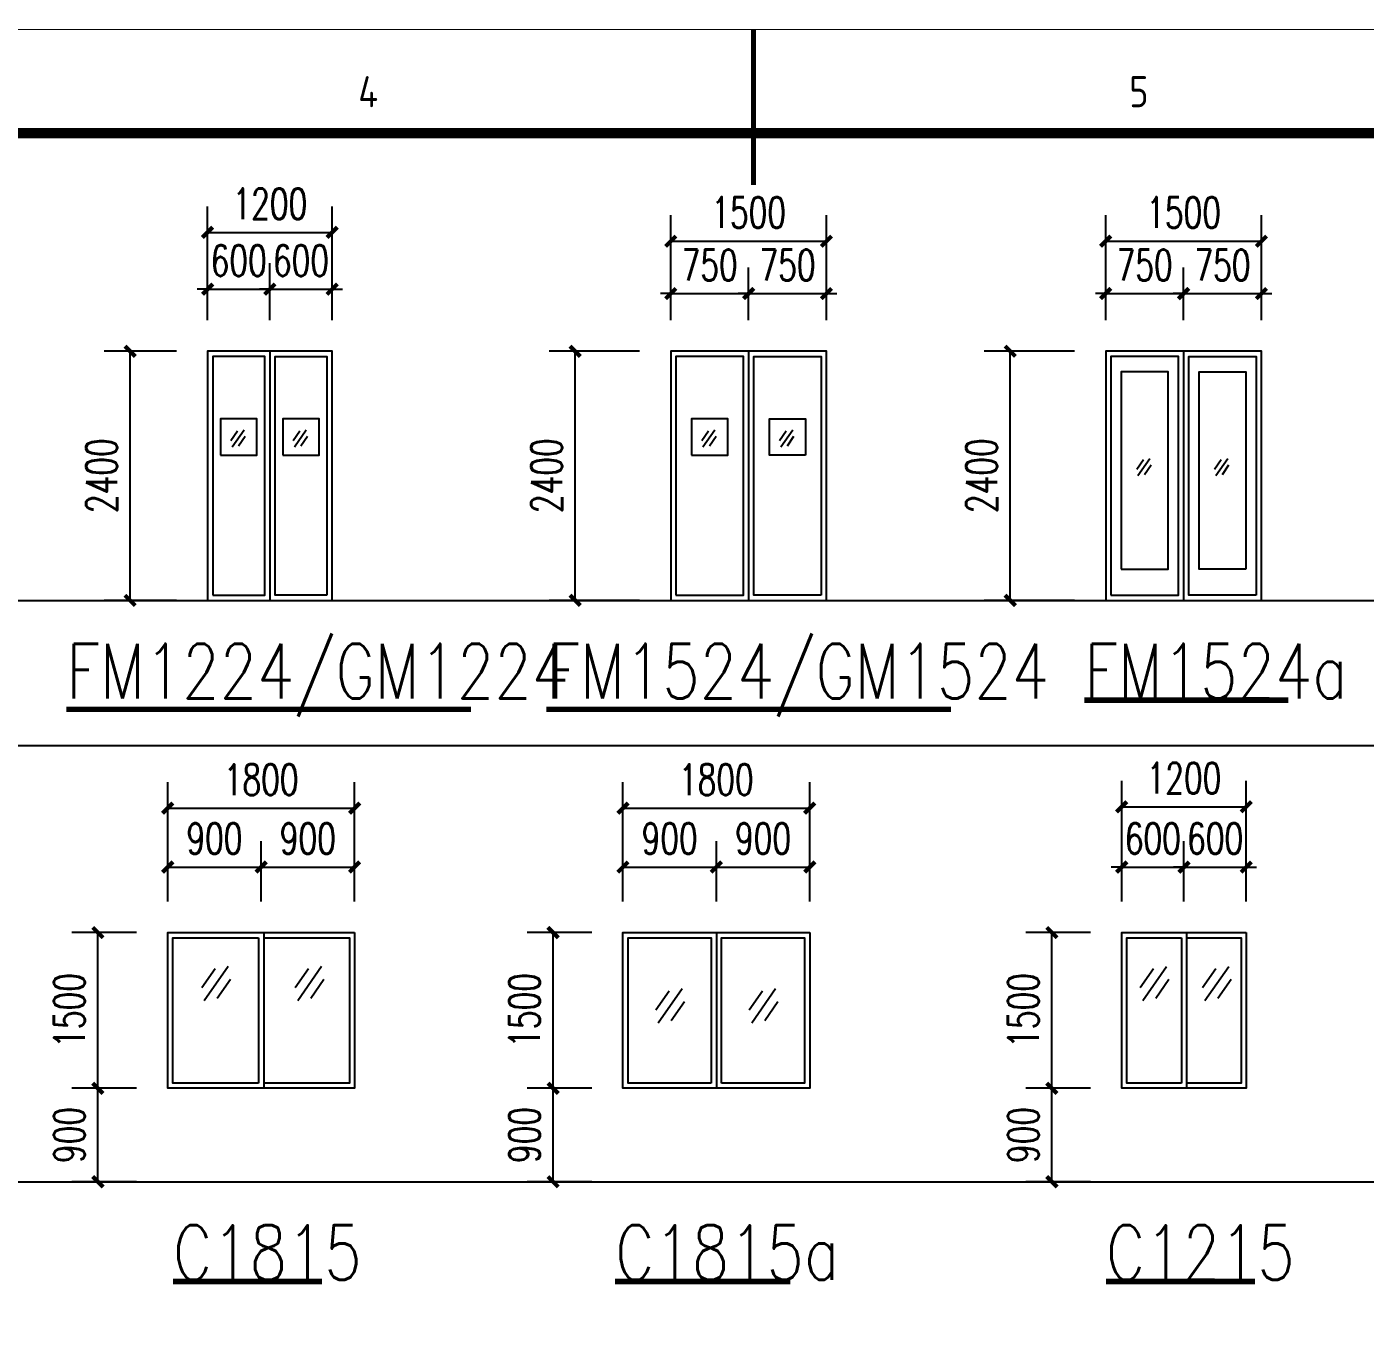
# Model space of a CAD drawing. Extents: x -93062 to 326984, y -142534 to 91021.
# Drawn here: x 87516 to 100410, y -25264 to -12814 of the extents above; entities that cross this region are included whole.
import ezdxf
from ezdxf.enums import TextEntityAlignment as Align

# ---------------------------------------------------------------- set-up
doc = ezdxf.new("R2010")
doc.units = 0
doc.header["$LTSCALE"] = 1000
doc.header["$MEASUREMENT"] = 0
doc.layers.get('0').update_dxf_attribs({"color": 8})
doc.layers.get('Defpoints').update_dxf_attribs({"color": 8})
for name, color, linetype in [('DIM_SYMB', 8, 'Continuous'), ('PUB_DIM', 8, 'Continuous'), ('PUB_TEXT', 8, 'Continuous'), ('WALL', 8, 'Continuous'), ('WINDOW', 8, 'Continuous')]:
    doc.layers.add(name, color=color, linetype=linetype)
doc.styles.add('_TCH_DIM_T3', font='SIMPLEX', dxfattribs={"width": 0.705882, "bigfont": 'GBCBIG'})
doc.styles.add('HZTXT', font='geditxt.shx', dxfattribs={"width": 0.8, "bigfont": 'hztxt1.shx'})
doc.styles.get("Standard").update_dxf_attribs({"font": 'gbenor.shx', "bigfont": 'gbcbig.shx'})
doc.styles.add('TK', font='GEDITXT.SHX', dxfattribs={"width": 0.85, "height": 3.5, "bigfont": 'DXT.SHX'})
doc.dimstyles.new('_TCH_ARCH&&100', dxfattribs={"dimtxt": 297.5, "dimasz": 100, "dimexe": 250, "dimexo": 300, "dimgap": 126.25, "dimtad": 1, "dimdec": 0, "dimzin": 0, "dimdsep": 46, "dimtxsty": '_TCH_DIM_T3', "dimblk": 'ARCHTICK', "dimcen": 0.09, "dimazin": 2, "dimtfac": 1, "dimtdec": 0, "dimtix": 1, "dimtmove": 2, "dimatfit": 3, "dimfxl": 1, "dimtolj": 1, "dimtzin": 0, "dimarcsym": 0})

# ---------------------------------------------------------------- blocks, each defined once
blk = doc.blocks.new('dgdsgagd')
at = {"layer": 'WINDOW'}
blk.add_line((750, 2400), (750, 0), dxfattribs=at)
for points in [[(0, 0), (1500, 0), (1500, 2400), (0, 2400)], [(50, 50), (700, 50), (700, 2350), (50, 2350)], [(1450, 50), (800, 50), (800, 2350), (1450, 2350)], [(200, 1400), (550, 1400), (550, 1750), (200, 1750)], [(1300, 1400), (950, 1400), (950, 1750), (1300, 1750)]]:
    blk.add_lwpolyline(points, close=True, dxfattribs=at)
blk = doc.blocks.new('hkghjk')
at = {"layer": 'WINDOW'}
blk.add_line((600, 2400), (600, 0), dxfattribs=at)
for points in [[(0, 0), (1200, 0), (1200, 2400), (0, 2400)], [(50, 50), (550, 50), (550, 2350), (50, 2350)], [(1150, 50), (650, 50), (650, 2350), (1150, 2350)], [(125, 1400), (475, 1400), (475, 1750), (125, 1750)], [(725, 1400), (1075, 1400), (1075, 1750), (725, 1750)]]:
    blk.add_lwpolyline(points, close=True, dxfattribs=at)
blk = doc.blocks.new('gyuiyu')
at = {"layer": 'WINDOW'}
for p, q in [((575, 1450), (575, 50)), ((625, 1500), (625, 0))]:
    blk.add_line(p, q, dxfattribs=at)
blk.add_lwpolyline([(1200, 1500), (1200, 0), (0, 0), (0, 1500)], close=True, dxfattribs=at)
for points in [[(575, 50), (50, 50), (50, 1450), (575, 1450)], [(625, 1450), (1150, 1450), (1150, 50), (625, 50)]]:
    blk.add_lwpolyline(points, dxfattribs=at)
for points in [[(92, 750, 0, 0, 0), (359, 750, 40, 0, 0), (509, 750, 0, 0, 0)], [(1108, 750, 0, 0, 0), (841, 750, 40, 0, 0), (691, 750, 0, 0, 0)]]:
    blk.add_lwpolyline(points, format="xyseb", dxfattribs=at)
blk = doc.blocks.new('afdsfsaf')
at = {"layer": 'WINDOW'}
for p, q in [((875, 1450), (875, 50)), ((925, 1500), (925, 0))]:
    blk.add_line(p, q, dxfattribs=at)
blk.add_lwpolyline([(1800, 1500), (1800, 0), (0, 0), (0, 1500)], close=True, dxfattribs=at)
for points in [[(875, 50), (50, 50), (50, 1450), (875, 1450)], [(925, 1450), (1750, 1450), (1750, 50), (925, 50)]]:
    blk.add_lwpolyline(points, dxfattribs=at)
for points in [[(184, 738, 0, 0, 0), (585.5, 738, 40, 0, 0), (735.5, 738, 0, 0, 0)], [(1616, 738, 0, 0, 0), (1214.5, 738, 40, 0, 0), (1064.5, 738, 0, 0, 0)]]:
    blk.add_lwpolyline(points, format="xyseb", dxfattribs=at)
blk = doc.blocks.new('dsafsaf')
at = {"layer": 'WINDOW'}
for points in [[(1800, 1500), (1800, 0), (0, 0), (0, 1500)], [(850, 50), (50, 50), (50, 1450), (850, 1450)], [(950, 50), (950, 1450), (1750, 1450), (1750, 50)]]:
    blk.add_lwpolyline(points, close=True, dxfattribs=at)
blk.add_lwpolyline([(900, 1500), (900, 0)], dxfattribs=at)
blk = doc.blocks.new('A$C1F600CE5')
at = {"layer": 'WINDOW', "color": 251}
for p, q in [((0, 83.3), (85.4, 205.2)), ((15.4, 0), (168.9, 219.3)), ((98.9, 14), (184.3, 136))]:
    blk.add_line(p, q, dxfattribs=at)
blk = doc.blocks.new('GEDI_WK_A2')
at = {"color": 3}
blk.add_line((297, 410), (297, 420), dxfattribs=at)
for points, const_width in [([(0, 0), (594, 0), (594, 420), (0, 420)], 0.1), ([(25, 10), (584, 10), (584, 410), (25, 410)], 1)]:
    blk.add_lwpolyline(points, close=True, dxfattribs=dict(at, const_width=const_width))
at = {"color": 3, "const_width": 0.5}
blk.add_lwpolyline([(297, 405), (297, 420)], dxfattribs=at)
at = {"color": 3}
for s, p in [('4', (259.88, 414)), ('5', (334.12, 414))]:
    blk.add_text(s, height=3, dxfattribs=at).set_placement(p, align=Align.MIDDLE)
blk = doc.blocks.new('A$C1C011119')
blk.add_blockref('GEDI_WK_A2', (0, 0))
at = {"style": 'TK', "width": 0.85}
for tag, height, p in [('PROJECTNAME', 4.75, (529, 44)), ('PHASE', 4, (571, 44)), ('DRAWINGNAME', 4.75, (539, 31))]:
    blk.add_attdef(tag, text='', height=height, dxfattribs=at).set_placement(p, align=Align.MIDDLE_CENTER)
for tag, p, height in [('APPROVE', (416, 32.75), 3.5), ('DESIGN', (461, 32.75), 3.5), ('REVIEW1', (416, 25.75), 3.5), ('DRAW', (461, 25.75), 3.5), ('REVIEW2', (416, 18.75), 3.5), ('PROPORTION', (461, 18.75), 3.5), ('DRAWINGNUMBER', (511, 18.5), 4), ('CHECK', (416, 11.75), 3.5), ('DATE', (461, 11.75), 3.5), ('VERSION', (577, 11.75), 3.5)]:
    blk.add_attdef(tag, p, '', height=height, dxfattribs=at)
blk = doc.blocks.new('safsafasffasfsd')
at = {"xscale": 100, "yscale": 100, "zscale": 100}
blk.add_blockref('A$C1C011119', (-59400, 0), dxfattribs=at)
blk = doc.blocks.new('_ArchTick')
at = {"color": 0, "linetype": 'ByBlock', "const_width": 0.4}
blk.add_lwpolyline([(-0.5, -0.5), (0.5, 0.5)], dxfattribs=at)
blk = doc.blocks.new('*D97')
at = {"layer": 'Defpoints', "color": 0, "transparency": 16777216}
for p in [(99410, -14880), (97910, -15434), (99410, -15434)]:
    blk.add_point(p, dxfattribs=at)
at = {"layer": 'PUB_DIM', "color": 0, "lineweight": -2, "transparency": 16777216}
for p, q in [((97910, -15134), (97910, -14630)), ((99410, -15134), (99410, -14630)), ((97910, -14880), (99410, -14880))]:
    blk.add_line(p, q, dxfattribs=at)
at = {"layer": 'PUB_DIM', "color": 0, "lineweight": -2, "transparency": 16777216, "xscale": 100, "yscale": 100, "zscale": 100, "rotation": 180}
blk.add_blockref('_ArchTick', (97910, -14880), dxfattribs=at)
at = {"layer": 'PUB_DIM', "color": 0, "lineweight": -2, "transparency": 16777216, "xscale": 100, "yscale": 100, "zscale": 100}
blk.add_blockref('_ArchTick', (99410, -14880), dxfattribs=at)
at = {"layer": 'PUB_DIM', "color": 0, "transparency": 16777216, "insert": (98660, -14604), "char_height": 297.5, "attachment_point": 5, "style": '_TCH_DIM_T3'}
blk.add_mtext('\\A1;1500', dxfattribs=at)
blk = doc.blocks.new('*D98')
at = {"layer": 'Defpoints', "color": 0, "transparency": 16777216}
for p in [(98660, -15384), (97910, -15940), (98660, -15940)]:
    blk.add_point(p, dxfattribs=at)
at = {"layer": 'PUB_DIM', "color": 0, "lineweight": -2, "transparency": 16777216}
for p, q in [((97910, -15640), (97910, -15134)), ((98660, -15640), (98660, -15134)), ((97910, -15384), (97810, -15384)), ((97910, -15384), (98660, -15384)), ((98660, -15384), (98760, -15384))]:
    blk.add_line(p, q, dxfattribs=at)
at = {"layer": 'PUB_DIM', "color": 0, "lineweight": -2, "transparency": 16777216, "xscale": 100, "yscale": 100, "zscale": 100}
blk.add_blockref('_ArchTick', (97910, -15384), dxfattribs=at)
at = {"layer": 'PUB_DIM', "color": 0, "lineweight": -2, "transparency": 16777216, "xscale": 100, "yscale": 100, "zscale": 100, "rotation": 180}
blk.add_blockref('_ArchTick', (98660, -15384), dxfattribs=at)
at = {"layer": 'PUB_DIM', "color": 0, "transparency": 16777216, "insert": (98285, -15110), "char_height": 297.5, "attachment_point": 5, "style": '_TCH_DIM_T3'}
blk.add_mtext('\\A1;750', dxfattribs=at)
blk = doc.blocks.new('*D99')
at = {"layer": 'Defpoints', "color": 0, "transparency": 16777216}
for p in [(99410, -15384), (98660, -15940), (99410, -15940)]:
    blk.add_point(p, dxfattribs=at)
at = {"layer": 'PUB_DIM', "color": 0, "lineweight": -2, "transparency": 16777216}
for p, q in [((98660, -15640), (98660, -15134)), ((99410, -15640), (99410, -15134)), ((98660, -15384), (98560, -15384)), ((98660, -15384), (99410, -15384)), ((99410, -15384), (99510, -15384))]:
    blk.add_line(p, q, dxfattribs=at)
at = {"layer": 'PUB_DIM', "color": 0, "lineweight": -2, "transparency": 16777216, "xscale": 100, "yscale": 100, "zscale": 100}
blk.add_blockref('_ArchTick', (98660, -15384), dxfattribs=at)
at = {"layer": 'PUB_DIM', "color": 0, "lineweight": -2, "transparency": 16777216, "xscale": 100, "yscale": 100, "zscale": 100, "rotation": 180}
blk.add_blockref('_ArchTick', (99410, -15384), dxfattribs=at)
at = {"layer": 'PUB_DIM', "color": 0, "transparency": 16777216, "insert": (99035, -15110), "char_height": 297.5, "attachment_point": 5, "style": '_TCH_DIM_T3'}
blk.add_mtext('\\A1;750', dxfattribs=at)
blk = doc.blocks.new('*D100')
at = {"layer": 'Defpoints', "color": 0, "transparency": 16777216}
for p in [(96990, -15940), (97910, -15940), (97910, -18340)]:
    blk.add_point(p, dxfattribs=at)
at = {"layer": 'PUB_DIM', "color": 0, "lineweight": -2, "transparency": 16777216}
for p, q in [((97610, -15940), (96740, -15940)), ((96990, -18340), (96990, -15940)), ((97610, -18340), (96740, -18340))]:
    blk.add_line(p, q, dxfattribs=at)
at = {"layer": 'PUB_DIM', "color": 0, "lineweight": -2, "transparency": 16777216, "xscale": 100, "yscale": 100, "zscale": 100}
for p, rotation in [((96990, -15940), 90), ((96990, -18340), 270)]:
    blk.add_blockref('_ArchTick', p, dxfattribs=dict(at, rotation=rotation))
at = {"layer": 'PUB_DIM', "color": 0, "transparency": 16777216, "insert": (96714, -17139), "char_height": 297.5, "attachment_point": 5, "rotation": 90, "style": '_TCH_DIM_T3'}
blk.add_mtext('\\A1;2400', dxfattribs=at)
blk = doc.blocks.new('*D259')
at = {"layer": 'Defpoints', "color": 0, "transparency": 16777216}
for p in [(90674, -20341), (88874, -20972), (90674, -20972)]:
    blk.add_point(p, dxfattribs=at)
at = {"layer": 'PUB_DIM', "color": 0, "lineweight": -2, "transparency": 16777216}
for p, q in [((88874, -20672), (88874, -20091)), ((90674, -20672), (90674, -20091)), ((88874, -20341), (90674, -20341))]:
    blk.add_line(p, q, dxfattribs=at)
at = {"layer": 'PUB_DIM', "color": 0, "lineweight": -2, "transparency": 16777216, "xscale": 100, "yscale": 100, "zscale": 100, "rotation": 180}
blk.add_blockref('_ArchTick', (88874, -20341), dxfattribs=at)
at = {"layer": 'PUB_DIM', "color": 0, "lineweight": -2, "transparency": 16777216, "xscale": 100, "yscale": 100, "zscale": 100}
blk.add_blockref('_ArchTick', (90674, -20341), dxfattribs=at)
at = {"layer": 'PUB_DIM', "color": 0, "transparency": 16777216, "insert": (89774, -20066), "char_height": 297.5, "attachment_point": 5, "style": '_TCH_DIM_T3'}
blk.add_mtext('\\A1;1800', dxfattribs=at)
blk = doc.blocks.new('*D260')
at = {"layer": 'Defpoints', "color": 0, "transparency": 16777216}
for p in [(89774, -20908), (88874, -21539.5), (89774, -21539.5)]:
    blk.add_point(p, dxfattribs=at)
at = {"layer": 'PUB_DIM', "color": 0, "lineweight": -2, "transparency": 16777216}
for p, q in [((88874, -21239.5), (88874, -20658)), ((89774, -21239.5), (89774, -20658)), ((88874, -20908), (89774, -20908))]:
    blk.add_line(p, q, dxfattribs=at)
at = {"layer": 'PUB_DIM', "color": 0, "lineweight": -2, "transparency": 16777216, "xscale": 100, "yscale": 100, "zscale": 100, "rotation": 180}
blk.add_blockref('_ArchTick', (88874, -20908), dxfattribs=at)
at = {"layer": 'PUB_DIM', "color": 0, "lineweight": -2, "transparency": 16777216, "xscale": 100, "yscale": 100, "zscale": 100}
blk.add_blockref('_ArchTick', (89774, -20908), dxfattribs=at)
at = {"layer": 'PUB_DIM', "color": 0, "transparency": 16777216, "insert": (89324, -20633), "char_height": 297.5, "attachment_point": 5, "style": '_TCH_DIM_T3'}
blk.add_mtext('\\A1;900', dxfattribs=at)
blk = doc.blocks.new('*D261')
at = {"layer": 'Defpoints', "color": 0, "transparency": 16777216}
for p in [(90674, -20908), (89774, -21539.5), (90674, -21539.5)]:
    blk.add_point(p, dxfattribs=at)
at = {"layer": 'PUB_DIM', "color": 0, "lineweight": -2, "transparency": 16777216}
for p, q in [((89774, -21239.5), (89774, -20658)), ((90674, -21239.5), (90674, -20658)), ((89774, -20908), (90674, -20908))]:
    blk.add_line(p, q, dxfattribs=at)
at = {"layer": 'PUB_DIM', "color": 0, "lineweight": -2, "transparency": 16777216, "xscale": 100, "yscale": 100, "zscale": 100, "rotation": 180}
blk.add_blockref('_ArchTick', (89774, -20908), dxfattribs=at)
at = {"layer": 'PUB_DIM', "color": 0, "lineweight": -2, "transparency": 16777216, "xscale": 100, "yscale": 100, "zscale": 100}
blk.add_blockref('_ArchTick', (90674, -20908), dxfattribs=at)
at = {"layer": 'PUB_DIM', "color": 0, "transparency": 16777216, "insert": (90224, -20633), "char_height": 297.5, "attachment_point": 5, "style": '_TCH_DIM_T3'}
blk.add_mtext('\\A1;900', dxfattribs=at)
blk = doc.blocks.new('*D262')
at = {"layer": 'Defpoints', "color": 0, "transparency": 16777216}
for p in [(88201.5, -21539.5), (88874, -21539.5), (88874, -23039.5)]:
    blk.add_point(p, dxfattribs=at)
at = {"layer": 'PUB_DIM', "color": 0, "lineweight": -2, "transparency": 16777216}
for p, q in [((88574, -21539.5), (87951.5, -21539.5)), ((88201.5, -23039.5), (88201.5, -21539.5)), ((88574, -23039.5), (87951.5, -23039.5))]:
    blk.add_line(p, q, dxfattribs=at)
at = {"layer": 'PUB_DIM', "color": 0, "lineweight": -2, "transparency": 16777216, "xscale": 100, "yscale": 100, "zscale": 100}
for p, rotation in [((88201.5, -21539.5), 90), ((88201.5, -23039.5), 270)]:
    blk.add_blockref('_ArchTick', p, dxfattribs=dict(at, rotation=rotation))
at = {"layer": 'PUB_DIM', "color": 0, "transparency": 16777216, "insert": (87926.5, -22289.5), "char_height": 297.5, "attachment_point": 5, "rotation": 90, "style": '_TCH_DIM_T3'}
blk.add_mtext('\\A1;1500', dxfattribs=at)
blk = doc.blocks.new('*D263')
at = {"layer": 'Defpoints', "color": 0, "transparency": 16777216}
for p in [(88201.5, -23039.5), (88874, -23039.5), (88874, -23939.5)]:
    blk.add_point(p, dxfattribs=at)
at = {"layer": 'PUB_DIM', "color": 0, "lineweight": -2, "transparency": 16777216}
for p, q in [((88574, -23039.5), (87951.5, -23039.5)), ((88201.5, -23939.5), (88201.5, -23039.5)), ((88574, -23939.5), (87951.5, -23939.5))]:
    blk.add_line(p, q, dxfattribs=at)
at = {"layer": 'PUB_DIM', "color": 0, "lineweight": -2, "transparency": 16777216, "xscale": 100, "yscale": 100, "zscale": 100}
for p, rotation in [((88201.5, -23039.5), 90), ((88201.5, -23939.5), 270)]:
    blk.add_blockref('_ArchTick', p, dxfattribs=dict(at, rotation=rotation))
at = {"layer": 'PUB_DIM', "color": 0, "transparency": 16777216, "insert": (87926.5, -23489.5), "char_height": 297.5, "attachment_point": 5, "rotation": 90, "style": '_TCH_DIM_T3'}
blk.add_mtext('\\A1;900', dxfattribs=at)
blk = doc.blocks.new('*D275')
at = {"layer": 'Defpoints', "color": 0, "transparency": 16777216}
for p in [(99264, -20327.5), (98064, -20958.5), (99264, -20958.5)]:
    blk.add_point(p, dxfattribs=at)
at = {"layer": 'PUB_DIM', "color": 0, "lineweight": -2, "transparency": 16777216}
for p, q in [((98064, -20658.5), (98064, -20077.5)), ((99264, -20658.5), (99264, -20077.5)), ((98064, -20327.5), (99264, -20327.5))]:
    blk.add_line(p, q, dxfattribs=at)
at = {"layer": 'PUB_DIM', "color": 0, "lineweight": -2, "transparency": 16777216, "xscale": 100, "yscale": 100, "zscale": 100, "rotation": 180}
blk.add_blockref('_ArchTick', (98064, -20327.5), dxfattribs=at)
at = {"layer": 'PUB_DIM', "color": 0, "lineweight": -2, "transparency": 16777216, "xscale": 100, "yscale": 100, "zscale": 100}
blk.add_blockref('_ArchTick', (99264, -20327.5), dxfattribs=at)
at = {"layer": 'PUB_DIM', "color": 0, "transparency": 16777216, "insert": (98664, -20052.5), "char_height": 297.5, "attachment_point": 5, "style": '_TCH_DIM_T3'}
blk.add_mtext('\\A1;1200', dxfattribs=at)
blk = doc.blocks.new('*D276')
at = {"layer": 'Defpoints', "color": 0, "transparency": 16777216}
for p in [(98664, -20908.5), (98064, -21539.5), (98664, -21539.5)]:
    blk.add_point(p, dxfattribs=at)
at = {"layer": 'PUB_DIM', "color": 0, "lineweight": -2, "transparency": 16777216}
for p, q in [((98064, -21239.5), (98064, -20658.5)), ((98664, -21239.5), (98664, -20658.5)), ((98064, -20908.5), (97964, -20908.5)), ((98064, -20908.5), (98664, -20908.5)), ((98664, -20908.5), (98764, -20908.5))]:
    blk.add_line(p, q, dxfattribs=at)
at = {"layer": 'PUB_DIM', "color": 0, "lineweight": -2, "transparency": 16777216, "xscale": 100, "yscale": 100, "zscale": 100}
blk.add_blockref('_ArchTick', (98064, -20908.5), dxfattribs=at)
at = {"layer": 'PUB_DIM', "color": 0, "lineweight": -2, "transparency": 16777216, "xscale": 100, "yscale": 100, "zscale": 100, "rotation": 180}
blk.add_blockref('_ArchTick', (98664, -20908.5), dxfattribs=at)
at = {"layer": 'PUB_DIM', "color": 0, "transparency": 16777216, "insert": (98364, -20633.5), "char_height": 297.5, "attachment_point": 5, "style": '_TCH_DIM_T3'}
blk.add_mtext('\\A1;600', dxfattribs=at)
blk = doc.blocks.new('*D277')
at = {"layer": 'Defpoints', "color": 0, "transparency": 16777216}
for p in [(99264, -20908.5), (98664, -21539.5), (99264, -21539.5)]:
    blk.add_point(p, dxfattribs=at)
at = {"layer": 'PUB_DIM', "color": 0, "lineweight": -2, "transparency": 16777216}
for p, q in [((98664, -21239.5), (98664, -20658.5)), ((99264, -21239.5), (99264, -20658.5)), ((98664, -20908.5), (98564, -20908.5)), ((98664, -20908.5), (99264, -20908.5)), ((99264, -20908.5), (99364, -20908.5))]:
    blk.add_line(p, q, dxfattribs=at)
at = {"layer": 'PUB_DIM', "color": 0, "lineweight": -2, "transparency": 16777216, "xscale": 100, "yscale": 100, "zscale": 100}
blk.add_blockref('_ArchTick', (98664, -20908.5), dxfattribs=at)
at = {"layer": 'PUB_DIM', "color": 0, "lineweight": -2, "transparency": 16777216, "xscale": 100, "yscale": 100, "zscale": 100, "rotation": 180}
blk.add_blockref('_ArchTick', (99264, -20908.5), dxfattribs=at)
at = {"layer": 'PUB_DIM', "color": 0, "transparency": 16777216, "insert": (98964, -20633.5), "char_height": 297.5, "attachment_point": 5, "style": '_TCH_DIM_T3'}
blk.add_mtext('\\A1;600', dxfattribs=at)
blk = doc.blocks.new('*D278')
at = {"layer": 'Defpoints', "color": 0, "transparency": 16777216}
for p in [(97391.5, -21539.5), (98064, -21539.5), (98064, -23039.5)]:
    blk.add_point(p, dxfattribs=at)
at = {"layer": 'PUB_DIM', "color": 0, "lineweight": -2, "transparency": 16777216}
for p, q in [((97764, -21539.5), (97141.5, -21539.5)), ((97391.5, -23039.5), (97391.5, -21539.5)), ((97764, -23039.5), (97141.5, -23039.5))]:
    blk.add_line(p, q, dxfattribs=at)
at = {"layer": 'PUB_DIM', "color": 0, "lineweight": -2, "transparency": 16777216, "xscale": 100, "yscale": 100, "zscale": 100}
for p, rotation in [((97391.5, -21539.5), 90), ((97391.5, -23039.5), 270)]:
    blk.add_blockref('_ArchTick', p, dxfattribs=dict(at, rotation=rotation))
at = {"layer": 'PUB_DIM', "color": 0, "transparency": 16777216, "insert": (97116.5, -22289.5), "char_height": 297.5, "attachment_point": 5, "rotation": 90, "style": '_TCH_DIM_T3'}
blk.add_mtext('\\A1;1500', dxfattribs=at)
blk = doc.blocks.new('*D279')
at = {"layer": 'Defpoints', "color": 0, "transparency": 16777216}
for p in [(97391.5, -23039.5), (98064, -23039.5), (98064, -23939.5)]:
    blk.add_point(p, dxfattribs=at)
at = {"layer": 'PUB_DIM', "color": 0, "lineweight": -2, "transparency": 16777216}
for p, q in [((97764, -23039.5), (97141.5, -23039.5)), ((97391.5, -23939.5), (97391.5, -23039.5)), ((97764, -23939.5), (97141.5, -23939.5))]:
    blk.add_line(p, q, dxfattribs=at)
at = {"layer": 'PUB_DIM', "color": 0, "lineweight": -2, "transparency": 16777216, "xscale": 100, "yscale": 100, "zscale": 100}
for p, rotation in [((97391.5, -23039.5), 90), ((97391.5, -23939.5), 270)]:
    blk.add_blockref('_ArchTick', p, dxfattribs=dict(at, rotation=rotation))
at = {"layer": 'PUB_DIM', "color": 0, "transparency": 16777216, "insert": (97116.5, -23489.5), "char_height": 297.5, "attachment_point": 5, "rotation": 90, "style": '_TCH_DIM_T3'}
blk.add_mtext('\\A1;900', dxfattribs=at)
blk = doc.blocks.new('*D280')
at = {"layer": 'Defpoints', "color": 0, "transparency": 16777216}
for p in [(95059, -20341), (93259, -20972), (95059, -20972)]:
    blk.add_point(p, dxfattribs=at)
at = {"layer": 'PUB_DIM', "color": 0, "lineweight": -2, "transparency": 16777216}
for p, q in [((93259, -20672), (93259, -20091)), ((95059, -20672), (95059, -20091)), ((93259, -20341), (95059, -20341))]:
    blk.add_line(p, q, dxfattribs=at)
at = {"layer": 'PUB_DIM', "color": 0, "lineweight": -2, "transparency": 16777216, "xscale": 100, "yscale": 100, "zscale": 100, "rotation": 180}
blk.add_blockref('_ArchTick', (93259, -20341), dxfattribs=at)
at = {"layer": 'PUB_DIM', "color": 0, "lineweight": -2, "transparency": 16777216, "xscale": 100, "yscale": 100, "zscale": 100}
blk.add_blockref('_ArchTick', (95059, -20341), dxfattribs=at)
at = {"layer": 'PUB_DIM', "color": 0, "transparency": 16777216, "insert": (94159, -20066), "char_height": 297.5, "attachment_point": 5, "style": '_TCH_DIM_T3'}
blk.add_mtext('\\A1;1800', dxfattribs=at)
blk = doc.blocks.new('*D281')
at = {"layer": 'Defpoints', "color": 0, "transparency": 16777216}
for p in [(94159, -20908), (93259, -21539.5), (94159, -21539.5)]:
    blk.add_point(p, dxfattribs=at)
at = {"layer": 'PUB_DIM', "color": 0, "lineweight": -2, "transparency": 16777216}
for p, q in [((93259, -21239.5), (93259, -20658)), ((94159, -21239.5), (94159, -20658)), ((93259, -20908), (94159, -20908))]:
    blk.add_line(p, q, dxfattribs=at)
at = {"layer": 'PUB_DIM', "color": 0, "lineweight": -2, "transparency": 16777216, "xscale": 100, "yscale": 100, "zscale": 100, "rotation": 180}
blk.add_blockref('_ArchTick', (93259, -20908), dxfattribs=at)
at = {"layer": 'PUB_DIM', "color": 0, "lineweight": -2, "transparency": 16777216, "xscale": 100, "yscale": 100, "zscale": 100}
blk.add_blockref('_ArchTick', (94159, -20908), dxfattribs=at)
at = {"layer": 'PUB_DIM', "color": 0, "transparency": 16777216, "insert": (93709, -20633), "char_height": 297.5, "attachment_point": 5, "style": '_TCH_DIM_T3'}
blk.add_mtext('\\A1;900', dxfattribs=at)
blk = doc.blocks.new('*D282')
at = {"layer": 'Defpoints', "color": 0, "transparency": 16777216}
for p in [(95059, -20908), (94159, -21539.5), (95059, -21539.5)]:
    blk.add_point(p, dxfattribs=at)
at = {"layer": 'PUB_DIM', "color": 0, "lineweight": -2, "transparency": 16777216}
for p, q in [((94159, -21239.5), (94159, -20658)), ((95059, -21239.5), (95059, -20658)), ((94159, -20908), (95059, -20908))]:
    blk.add_line(p, q, dxfattribs=at)
at = {"layer": 'PUB_DIM', "color": 0, "lineweight": -2, "transparency": 16777216, "xscale": 100, "yscale": 100, "zscale": 100, "rotation": 180}
blk.add_blockref('_ArchTick', (94159, -20908), dxfattribs=at)
at = {"layer": 'PUB_DIM', "color": 0, "lineweight": -2, "transparency": 16777216, "xscale": 100, "yscale": 100, "zscale": 100}
blk.add_blockref('_ArchTick', (95059, -20908), dxfattribs=at)
at = {"layer": 'PUB_DIM', "color": 0, "transparency": 16777216, "insert": (94609, -20633), "char_height": 297.5, "attachment_point": 5, "style": '_TCH_DIM_T3'}
blk.add_mtext('\\A1;900', dxfattribs=at)
blk = doc.blocks.new('*D283')
at = {"layer": 'Defpoints', "color": 0, "transparency": 16777216}
for p in [(92586.5, -21539.5), (93259, -21539.5), (93259, -23039.5)]:
    blk.add_point(p, dxfattribs=at)
at = {"layer": 'PUB_DIM', "color": 0, "lineweight": -2, "transparency": 16777216}
for p, q in [((92959, -21539.5), (92336.5, -21539.5)), ((92586.5, -23039.5), (92586.5, -21539.5)), ((92959, -23039.5), (92336.5, -23039.5))]:
    blk.add_line(p, q, dxfattribs=at)
at = {"layer": 'PUB_DIM', "color": 0, "lineweight": -2, "transparency": 16777216, "xscale": 100, "yscale": 100, "zscale": 100}
for p, rotation in [((92586.5, -21539.5), 90), ((92586.5, -23039.5), 270)]:
    blk.add_blockref('_ArchTick', p, dxfattribs=dict(at, rotation=rotation))
at = {"layer": 'PUB_DIM', "color": 0, "transparency": 16777216, "insert": (92311.5, -22289.5), "char_height": 297.5, "attachment_point": 5, "rotation": 90, "style": '_TCH_DIM_T3'}
blk.add_mtext('\\A1;1500', dxfattribs=at)
blk = doc.blocks.new('*D284')
at = {"layer": 'Defpoints', "color": 0, "transparency": 16777216}
for p in [(92586.5, -23039.5), (93259, -23039.5), (93259, -23939.5)]:
    blk.add_point(p, dxfattribs=at)
at = {"layer": 'PUB_DIM', "color": 0, "lineweight": -2, "transparency": 16777216}
for p, q in [((92959, -23039.5), (92336.5, -23039.5)), ((92586.5, -23939.5), (92586.5, -23039.5)), ((92959, -23939.5), (92336.5, -23939.5))]:
    blk.add_line(p, q, dxfattribs=at)
at = {"layer": 'PUB_DIM', "color": 0, "lineweight": -2, "transparency": 16777216, "xscale": 100, "yscale": 100, "zscale": 100}
for p, rotation in [((92586.5, -23039.5), 90), ((92586.5, -23939.5), 270)]:
    blk.add_blockref('_ArchTick', p, dxfattribs=dict(at, rotation=rotation))
at = {"layer": 'PUB_DIM', "color": 0, "transparency": 16777216, "insert": (92311.5, -23489.5), "char_height": 297.5, "attachment_point": 5, "rotation": 90, "style": '_TCH_DIM_T3'}
blk.add_mtext('\\A1;900', dxfattribs=at)
blk = doc.blocks.new('*D306')
at = {"layer": 'Defpoints', "color": 0, "transparency": 16777216}
for p in [(90458, -14794.5), (89258, -15392), (90458, -15392)]:
    blk.add_point(p, dxfattribs=at)
at = {"layer": 'PUB_DIM', "color": 0, "lineweight": -2, "transparency": 16777216}
for p, q in [((89258, -15092), (89258, -14544.5)), ((90458, -15092), (90458, -14544.5)), ((89258, -14794.5), (90458, -14794.5))]:
    blk.add_line(p, q, dxfattribs=at)
at = {"layer": 'PUB_DIM', "color": 0, "lineweight": -2, "transparency": 16777216, "xscale": 100, "yscale": 100, "zscale": 100, "rotation": 180}
blk.add_blockref('_ArchTick', (89258, -14794.5), dxfattribs=at)
at = {"layer": 'PUB_DIM', "color": 0, "lineweight": -2, "transparency": 16777216, "xscale": 100, "yscale": 100, "zscale": 100}
blk.add_blockref('_ArchTick', (90458, -14794.5), dxfattribs=at)
at = {"layer": 'PUB_DIM', "color": 0, "transparency": 16777216, "insert": (89858, -14519.5), "char_height": 297.5, "attachment_point": 5, "style": '_TCH_DIM_T3'}
blk.add_mtext('\\A1;1200', dxfattribs=at)
blk = doc.blocks.new('*D307')
at = {"layer": 'Defpoints', "color": 0, "transparency": 16777216}
for p in [(89858, -15342), (89258, -15939.5), (89858, -15939.5)]:
    blk.add_point(p, dxfattribs=at)
at = {"layer": 'PUB_DIM', "color": 0, "lineweight": -2, "transparency": 16777216}
for p, q in [((89258, -15639.5), (89258, -15092)), ((89858, -15639.5), (89858, -15092)), ((89258, -15342), (89158, -15342)), ((89258, -15342), (89858, -15342)), ((89858, -15342), (89958, -15342))]:
    blk.add_line(p, q, dxfattribs=at)
at = {"layer": 'PUB_DIM', "color": 0, "lineweight": -2, "transparency": 16777216, "xscale": 100, "yscale": 100, "zscale": 100}
blk.add_blockref('_ArchTick', (89258, -15342), dxfattribs=at)
at = {"layer": 'PUB_DIM', "color": 0, "lineweight": -2, "transparency": 16777216, "xscale": 100, "yscale": 100, "zscale": 100, "rotation": 180}
blk.add_blockref('_ArchTick', (89858, -15342), dxfattribs=at)
at = {"layer": 'PUB_DIM', "color": 0, "transparency": 16777216, "insert": (89558, -15067), "char_height": 297.5, "attachment_point": 5, "style": '_TCH_DIM_T3'}
blk.add_mtext('\\A1;600', dxfattribs=at)
blk = doc.blocks.new('*D308')
at = {"layer": 'Defpoints', "color": 0, "transparency": 16777216}
for p in [(90458, -15342), (89858, -15939.5), (90458, -15939.5)]:
    blk.add_point(p, dxfattribs=at)
at = {"layer": 'PUB_DIM', "color": 0, "lineweight": -2, "transparency": 16777216}
for p, q in [((89858, -15639.5), (89858, -15092)), ((90458, -15639.5), (90458, -15092)), ((89858, -15342), (89758, -15342)), ((89858, -15342), (90458, -15342)), ((90458, -15342), (90558, -15342))]:
    blk.add_line(p, q, dxfattribs=at)
at = {"layer": 'PUB_DIM', "color": 0, "lineweight": -2, "transparency": 16777216, "xscale": 100, "yscale": 100, "zscale": 100}
blk.add_blockref('_ArchTick', (89858, -15342), dxfattribs=at)
at = {"layer": 'PUB_DIM', "color": 0, "lineweight": -2, "transparency": 16777216, "xscale": 100, "yscale": 100, "zscale": 100, "rotation": 180}
blk.add_blockref('_ArchTick', (90458, -15342), dxfattribs=at)
at = {"layer": 'PUB_DIM', "color": 0, "transparency": 16777216, "insert": (90158, -15067), "char_height": 297.5, "attachment_point": 5, "style": '_TCH_DIM_T3'}
blk.add_mtext('\\A1;600', dxfattribs=at)
blk = doc.blocks.new('*D309')
at = {"layer": 'Defpoints', "color": 0, "transparency": 16777216}
for p in [(88512, -15940), (89258, -15940), (89258, -18340)]:
    blk.add_point(p, dxfattribs=at)
at = {"layer": 'PUB_DIM', "color": 0, "lineweight": -2, "transparency": 16777216}
for p, q in [((88958, -15940), (88262, -15940)), ((88512, -18340), (88512, -15940)), ((88958, -18340), (88262, -18340))]:
    blk.add_line(p, q, dxfattribs=at)
at = {"layer": 'PUB_DIM', "color": 0, "lineweight": -2, "transparency": 16777216, "xscale": 100, "yscale": 100, "zscale": 100}
for p, rotation in [((88512, -15940), 90), ((88512, -18340), 270)]:
    blk.add_blockref('_ArchTick', p, dxfattribs=dict(at, rotation=rotation))
at = {"layer": 'PUB_DIM', "color": 0, "transparency": 16777216, "insert": (88237, -17139), "char_height": 297.5, "attachment_point": 5, "rotation": 90, "style": '_TCH_DIM_T3'}
blk.add_mtext('\\A1;2400', dxfattribs=at)
blk = doc.blocks.new('*D310')
at = {"layer": 'Defpoints', "color": 0, "transparency": 16777216}
for p in [(95220, -14880), (93720, -15434), (95220, -15434)]:
    blk.add_point(p, dxfattribs=at)
at = {"layer": 'PUB_DIM', "color": 0, "lineweight": -2, "transparency": 16777216}
for p, q in [((93720, -15134), (93720, -14630)), ((95220, -15134), (95220, -14630)), ((93720, -14880), (95220, -14880))]:
    blk.add_line(p, q, dxfattribs=at)
at = {"layer": 'PUB_DIM', "color": 0, "lineweight": -2, "transparency": 16777216, "xscale": 100, "yscale": 100, "zscale": 100, "rotation": 180}
blk.add_blockref('_ArchTick', (93720, -14880), dxfattribs=at)
at = {"layer": 'PUB_DIM', "color": 0, "lineweight": -2, "transparency": 16777216, "xscale": 100, "yscale": 100, "zscale": 100}
blk.add_blockref('_ArchTick', (95220, -14880), dxfattribs=at)
at = {"layer": 'PUB_DIM', "color": 0, "transparency": 16777216, "insert": (94470, -14604), "char_height": 297.5, "attachment_point": 5, "style": '_TCH_DIM_T3'}
blk.add_mtext('\\A1;1500', dxfattribs=at)
blk = doc.blocks.new('*D311')
at = {"layer": 'Defpoints', "color": 0, "transparency": 16777216}
for p in [(94470, -15384), (93720, -15940), (94470, -15940)]:
    blk.add_point(p, dxfattribs=at)
at = {"layer": 'PUB_DIM', "color": 0, "lineweight": -2, "transparency": 16777216}
for p, q in [((93720, -15640), (93720, -15134)), ((94470, -15640), (94470, -15134)), ((93720, -15384), (93620, -15384)), ((93720, -15384), (94470, -15384)), ((94470, -15384), (94570, -15384))]:
    blk.add_line(p, q, dxfattribs=at)
at = {"layer": 'PUB_DIM', "color": 0, "lineweight": -2, "transparency": 16777216, "xscale": 100, "yscale": 100, "zscale": 100}
blk.add_blockref('_ArchTick', (93720, -15384), dxfattribs=at)
at = {"layer": 'PUB_DIM', "color": 0, "lineweight": -2, "transparency": 16777216, "xscale": 100, "yscale": 100, "zscale": 100, "rotation": 180}
blk.add_blockref('_ArchTick', (94470, -15384), dxfattribs=at)
at = {"layer": 'PUB_DIM', "color": 0, "transparency": 16777216, "insert": (94095, -15110), "char_height": 297.5, "attachment_point": 5, "style": '_TCH_DIM_T3'}
blk.add_mtext('\\A1;750', dxfattribs=at)
blk = doc.blocks.new('*D312')
at = {"layer": 'Defpoints', "color": 0, "transparency": 16777216}
for p in [(95220, -15384), (94470, -15940), (95220, -15940)]:
    blk.add_point(p, dxfattribs=at)
at = {"layer": 'PUB_DIM', "color": 0, "lineweight": -2, "transparency": 16777216}
for p, q in [((94470, -15640), (94470, -15134)), ((95220, -15640), (95220, -15134)), ((94470, -15384), (94370, -15384)), ((94470, -15384), (95220, -15384)), ((95220, -15384), (95320, -15384))]:
    blk.add_line(p, q, dxfattribs=at)
at = {"layer": 'PUB_DIM', "color": 0, "lineweight": -2, "transparency": 16777216, "xscale": 100, "yscale": 100, "zscale": 100}
blk.add_blockref('_ArchTick', (94470, -15384), dxfattribs=at)
at = {"layer": 'PUB_DIM', "color": 0, "lineweight": -2, "transparency": 16777216, "xscale": 100, "yscale": 100, "zscale": 100, "rotation": 180}
blk.add_blockref('_ArchTick', (95220, -15384), dxfattribs=at)
at = {"layer": 'PUB_DIM', "color": 0, "transparency": 16777216, "insert": (94845, -15110), "char_height": 297.5, "attachment_point": 5, "style": '_TCH_DIM_T3'}
blk.add_mtext('\\A1;750', dxfattribs=at)
blk = doc.blocks.new('*D313')
at = {"layer": 'Defpoints', "color": 0, "transparency": 16777216}
for p in [(92799, -15940), (93720, -15940), (93720, -18340)]:
    blk.add_point(p, dxfattribs=at)
at = {"layer": 'PUB_DIM', "color": 0, "lineweight": -2, "transparency": 16777216}
for p, q in [((93420, -15940), (92549, -15940)), ((92799, -18340), (92799, -15940)), ((93420, -18340), (92549, -18340))]:
    blk.add_line(p, q, dxfattribs=at)
at = {"layer": 'PUB_DIM', "color": 0, "lineweight": -2, "transparency": 16777216, "xscale": 100, "yscale": 100, "zscale": 100}
for p, rotation in [((92799, -15940), 90), ((92799, -18340), 270)]:
    blk.add_blockref('_ArchTick', p, dxfattribs=dict(at, rotation=rotation))
at = {"layer": 'PUB_DIM', "color": 0, "transparency": 16777216, "insert": (92524, -17139), "char_height": 297.5, "attachment_point": 5, "rotation": 90, "style": '_TCH_DIM_T3'}
blk.add_mtext('\\A1;2400', dxfattribs=at)

msp = doc.modelspace()

# ---------------------------------------------------------------- linework, layer by layer
at = {"layer": 'DIM_SYMB', "const_width": 52.5}
for points in [[(97703.7, -19300.6), (99670.7, -19300.6)], [(87897.6, -19388.1), (91796.6, -19388.1)], [(92521.9, -19388.1), (96420.9, -19388.1)], [(88925.2, -24900.6), (90360.2, -24900.6)], [(93184.2, -24900.6), (94871.2, -24900.6)], [(97912.7, -24900.6), (99347.7, -24900.6)]]:
    msp.add_lwpolyline(points, dxfattribs=at)
at = {"layer": 'WALL'}
for p, q in [((67332.5, -18339.5), (105564, -18339.5)), ((105549, -19739.5), (67317.5, -19739.5)), ((67317.5, -23939.5), (105549, -23939.5))]:
    msp.add_line(p, q, dxfattribs=at)
at = {"layer": 'WINDOW'}
msp.add_line((98660, -15939.5), (98660, -18339.5), dxfattribs=at)
for points in [[(97910, -18339.5), (99410, -18339.5), (99410, -15939.5), (97910, -15939.5)], [(97960, -18289.5), (98610, -18289.5), (98610, -15989.5), (97960, -15989.5)], [(99360, -18289.5), (98710, -18289.5), (98710, -15989.5), (99360, -15989.5)], [(98060, -18039.5), (98510, -18039.5), (98510, -16139.5), (98060, -16139.5)], [(99260, -18039.5), (98810, -18039.5), (98810, -16139.5), (99260, -16139.5)]]:
    msp.add_lwpolyline(points, close=True, dxfattribs=at)

# ---------------------------------------------------------------- block references
msp.add_blockref('safsafasffasfsd', (124217.5, -54839.5))
for name, p in [('hkghjk', (89258, -18339.5)), ('dgdsgagd', (93719.5, -18339.5)), ('afdsfsaf', (88874, -23039.5)), ('dsafsaf', (93259, -23039.5)), ('gyuiyu', (98064, -23039.5))]:
    msp.add_blockref(name, p, dxfattribs=at)
for p, xscale, yscale, zscale in [((89482.3, -16860.7), 0.75, 0.75, 0.75), ((90082.3, -16860.7), 0.75, 0.75, 0.75), ((94018.8, -16860.7), 0.75, 0.75, 0.75), ((94768.8, -16860.7), 0.75, 0.75, 0.75), ((98209.3, -17137.5), 0.75, 0.75, 0.75), ((98959.3, -17137.5), 0.75, 0.75, 0.75), ((89202.9, -22193), 1.5, 1.5, 1.5), ((90102.9, -22193), 1.5, 1.5, 1.5), ((98242.9, -22193.5), 1.5, 1.5, 1.5), ((98842.9, -22193.5), 1.5, 1.5, 1.5), ((93576.3, -22408.5), 1.5, 1.5, 1.5), ((94476.3, -22408.5), 1.5, 1.5, 1.5)]:
    msp.add_blockref('A$C1F600CE5', p, dxfattribs=dict(at, xscale=xscale, yscale=yscale, zscale=zscale))

# ---------------------------------------------------------------- texts
at = {"layer": 'PUB_TEXT', "style": 'HZTXT', "width": 0.8}
for s, p in [('FM1224/GM1224', (87897.6, -19283.1)), ('FM1524/GM1524', (92521.9, -19283.1)), ('FM1524a', (97703.7, -19283.1)), ('C1815', (88925.2, -24883.1)), ('C1815a', (93184.2, -24883.1)), ('C1215', (97912.7, -24883.1))]:
    msp.add_text(s, height=525, dxfattribs=at).set_placement(p)

# ---------------------------------------------------------------- dimensions: what is measured, and where the dimension line sits
at = {"layer": 'PUB_DIM'}
for p1, p2, distance, picture, middle in [((89258, -15392), (90458, -15392), 597.5, '*D306', (89858, -14519.5)), ((93719.5, -15434.5), (95219.5, -15434.5), 555, '*D310', (94469.5, -14604.5)), ((97910, -15434.5), (99410, -15434.5), 555, '*D97', (98660, -14604.5)), ((89258, -15939.5), (89858, -15939.5), 597.5, '*D307', (89558, -15067)), ((89858, -15939.5), (90458, -15939.5), 597.5, '*D308', (90158, -15067)), ((93719.5, -15939.5), (94469.5, -15939.5), 555, '*D311', (94094.5, -15109.5)), ((94469.5, -15939.5), (95219.5, -15939.5), 555, '*D312', (94844.5, -15109.5)), ((97910, -15939.5), (98660, -15939.5), 555, '*D98', (98285, -15109.5)), ((98660, -15939.5), (99410, -15939.5), 555, '*D99', (99035, -15109.5)), ((89258, -18339.5), (89258, -15939.5), 745.9, '*D309', (88237.1, -17139.5)), ((93719.5, -18339.5), (93719.5, -15939.5), 920.5, '*D313', (92524, -17139.5)), ((97910, -18339.5), (97910, -15939.5), 920.5, '*D100', (96714.5, -17139.5)), ((88874, -20972.1), (90674, -20972.1), 631.5, '*D259', (89774, -20065.6)), ((93259, -20972.1), (95059, -20972.1), 631.5, '*D280', (94159, -20065.6)), ((98064, -20958.5), (99264, -20958.5), 631, '*D275', (98664, -20052.5)), ((88874, -21539.5), (89774, -21539.5), 631.5, '*D260', (89324, -20633)), ((89774, -21539.5), (90674, -21539.5), 631.5, '*D261', (90224, -20633)), ((93259, -21539.5), (94159, -21539.5), 631.5, '*D281', (93709, -20633)), ((94159, -21539.5), (95059, -21539.5), 631.5, '*D282', (94609, -20633)), ((98064, -21539.5), (98664, -21539.5), 631, '*D276', (98364, -20633.5)), ((98664, -21539.5), (99264, -21539.5), 631, '*D277', (98964, -20633.5)), ((88874, -23039.5), (88874, -21539.5), 672.5, '*D262', (87926.5, -22289.5)), ((93259, -23039.5), (93259, -21539.5), 672.5, '*D283', (92311.5, -22289.5)), ((98064, -23039.5), (98064, -21539.5), 672.5, '*D278', (97116.5, -22289.5)), ((88874, -23939.5), (88874, -23039.5), 672.5, '*D263', (87926.5, -23489.5)), ((93259, -23939.5), (93259, -23039.5), 672.5, '*D284', (92311.5, -23489.5)), ((98064, -23939.5), (98064, -23039.5), 672.5, '*D279', (97116.5, -23489.5))]:
    dim = msp.add_aligned_dim(p1=p1, p2=p2, distance=distance, dimstyle='_TCH_ARCH&&100', dxfattribs=at)
    dim.commit()
    dim.dimension.update_dxf_attribs({"geometry": picture, "text_midpoint": middle})

doc.saveas('drawing.dxf')
